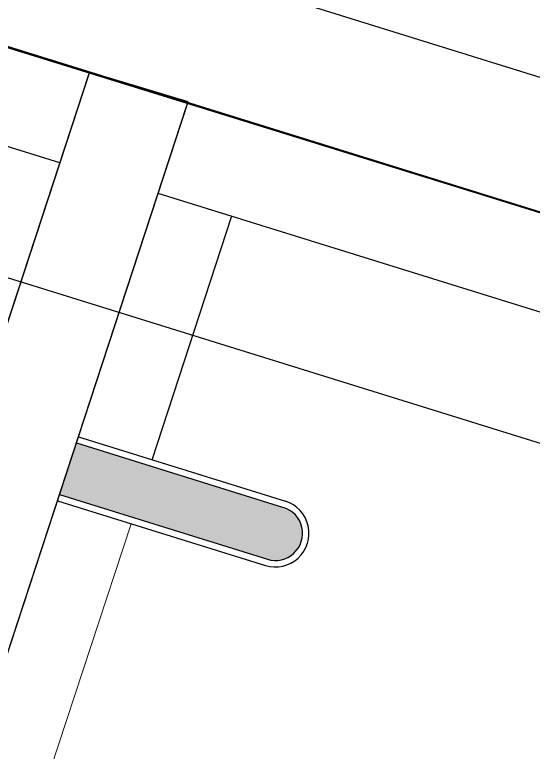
# Model space of a CAD drawing. Header units: millimetres. Extents: x 547073 to 557369, y 9424164 to 9429566.
# Drawn here: x 548955.08 to 548967.18, y 9427716.16 to 9427733.36 of the extents above; entities that cross this region are included whole.
import ezdxf

# ---------------------------------------------------------------- set-up
doc = ezdxf.new("R2010")
doc.units = ezdxf.units.MM
for name, color, linetype, lineweight in [('GRASS', 81, 'Continuous', 0), ('trazado manzanas', 6, 'Continuous', 25), ('VEREDAS PATTY', 9, 'Continuous', 20)]:
    doc.layers.add(name, color=color, linetype=linetype, lineweight=lineweight)
doc.layers.add('VEREDAS PP', color=9, linetype='Continuous')

msp = doc.modelspace()

# ---------------------------------------------------------------- hatches: boundary and pattern name
at = {"layer": 'GRASS', "lineweight": 5}
h = msp.add_hatch(color=256, dxfattribs=at)
h.dxf.hatch_style = 1
edge = h.paths.add_edge_path()
edge.add_line((548956.52, 9427723.373), (548956.123, 9427722.166))
edge.add_line((548956.123, 9427722.166), (548960.976, 9427720.659))
edge.add_arc((548961.163, 9427721.264), 0.633, 252.7442, 432.7047)
edge.add_line((548961.352, 9427721.869), (548956.52, 9427723.373))

# ---------------------------------------------------------------- linework, layer by layer
for p, q in [((548956.566, 9427723.516), (548961.396, 9427722.012)), ((548956.519, 9427723.373), (548961.352, 9427721.869)), ((548956.123, 9427722.166), (548960.975, 9427720.659)), ((548956.077, 9427722.023), (548960.931, 9427720.516))]:
    msp.add_line(p, q)
for radius in [0.783, 0.633]:
    msp.add_arc((548961.163, 9427721.264), radius, 252.7045, 72.707)
at = {"layer": 'trazado manzanas'}
for p, q in [((548956.566, 9427723.516), (548961.396, 9427722.012)), ((548956.519, 9427723.373), (548961.352, 9427721.869)), ((548956.123, 9427722.166), (548960.975, 9427720.659)), ((548956.077, 9427722.023), (548960.931, 9427720.516))]:
    msp.add_line(p, q, dxfattribs=at)
for points in [[(548962.297, 9428025.117), (548937.836, 9428030.34, 0.072138), (548927.551, 9427735.722), (548985.144, 9427717.833, -0.000003), (548983.176, 9427733.359, -0.043029), (548977.87, 9427900.257, -0.0039), (548978.811, 9427915.394, -0.026834), (548991.652, 9428018.85)], [(548978.123, 9427904.676, 0.044332), (548983.256, 9427732.678), (548980.234, 9427727.894), (548952.403, 9427736.539, -0.284456), (548933.762, 9427760.485, -0.046733), (548935.525, 9427833.834, 0.100056), (548932.123, 9427873.156, -0.080393), (548928.585, 9427895.875), (548929.897, 9427918.345), (548978.123, 9427904.676, 0.044332)]]:
    msp.add_lwpolyline(points, format="xyb", close=True, dxfattribs=at)
for points in [[(548956.134, 9427729.904), (548951.868, 9427731.229), (548930.983, 9427737.747, -0.231678), (548927.145, 9427741.369, -0.003476), (548923.015, 9427749.973), (548921.348, 9427753.426, -0.025973), (548917.122, 9427860.42, 0.072713), (548921.901, 9427878.276), (548922.592, 9427896.159, -0.005839), (548924.006, 9427920.101), (548929.906, 9427918.466, 0.005535), (548928.586, 9427895.903, -0.020436), (548928.585, 9427895.875, -0.020436)], [(548930.832, 9427759.435, 0.279024), (548951.513, 9427733.648), (548980.327, 9427724.723), (548984.589, 9427731.418, 0.171657), (548985.002, 9427733.241, -0.044948), (548980.079, 9427907.214, -0.028894)], [(548952.53, 9427733.358), (548980.327, 9427724.723, -0.218901), (548975.377, 9427723.927), (548958.425, 9427729.192)], [(548989.736, 9427721.801), (548980.481, 9427707.503), (548967.497, 9427711.536, 0.251709), (548958.203, 9427709.729), (548954.063, 9427706.346), (548950.633, 9427703.312), (548950.13, 9427703.881), (548959.125, 9427731.326), (548956.828, 9427732.023), (548947.421, 9427703.321), (548970.467, 9427677.266), (548972.264, 9427678.856), (548951.428, 9427702.413), (548954.841, 9427705.431), (548958.962, 9427708.8, -0.251709), (548967.142, 9427710.39), (548980.994, 9427706.087), (548988.26, 9427717.311), (548992.335, 9427723.608), (548994.586, 9427727.085)], [(548989.736, 9427721.801), (548980.481, 9427707.503), (548967.497, 9427711.536, 0.251709), (548958.203, 9427709.729), (548954.063, 9427706.346), (548950.633, 9427703.312), (548950.13, 9427703.881), (548959.125, 9427731.326), (548956.828, 9427732.023), (548947.421, 9427703.321), (548970.467, 9427677.266), (548972.264, 9427678.856), (548951.428, 9427702.413), (548954.841, 9427705.431), (548958.962, 9427708.8, -0.251709), (548967.142, 9427710.39), (548980.994, 9427706.087), (548988.26, 9427717.311), (548992.335, 9427723.608), (548994.586, 9427727.085)]]:
    msp.add_lwpolyline(points, format="xyb", dxfattribs=at)
for radius in [0.783, 0.633]:
    msp.add_arc((548961.163, 9427721.264), radius, 252.7045, 72.707, dxfattribs=at)
at = {"layer": 'VEREDAS PATTY', "color": 252}
for points in [[(548960.146, 9427728.658), (548958.285, 9427722.981)], [(548955.918, 9427715.761), (548957.796, 9427721.489)]]:
    msp.add_lwpolyline(points, dxfattribs=at)
at = {"layer": 'VEREDAS PP'}
msp.add_line((548952.53, 9427733.358), (548989.736, 9427721.801), dxfattribs=at)
for points in [[(548947.421, 9427703.321), (548956.819, 9427731.992)], [(548950.13, 9427703.881), (548959.099, 9427731.245)], [(548958.285, 9427722.981), (548960.148, 9427728.666)]]:
    msp.add_lwpolyline(points, dxfattribs=at)

doc.saveas('drawing.dxf')
